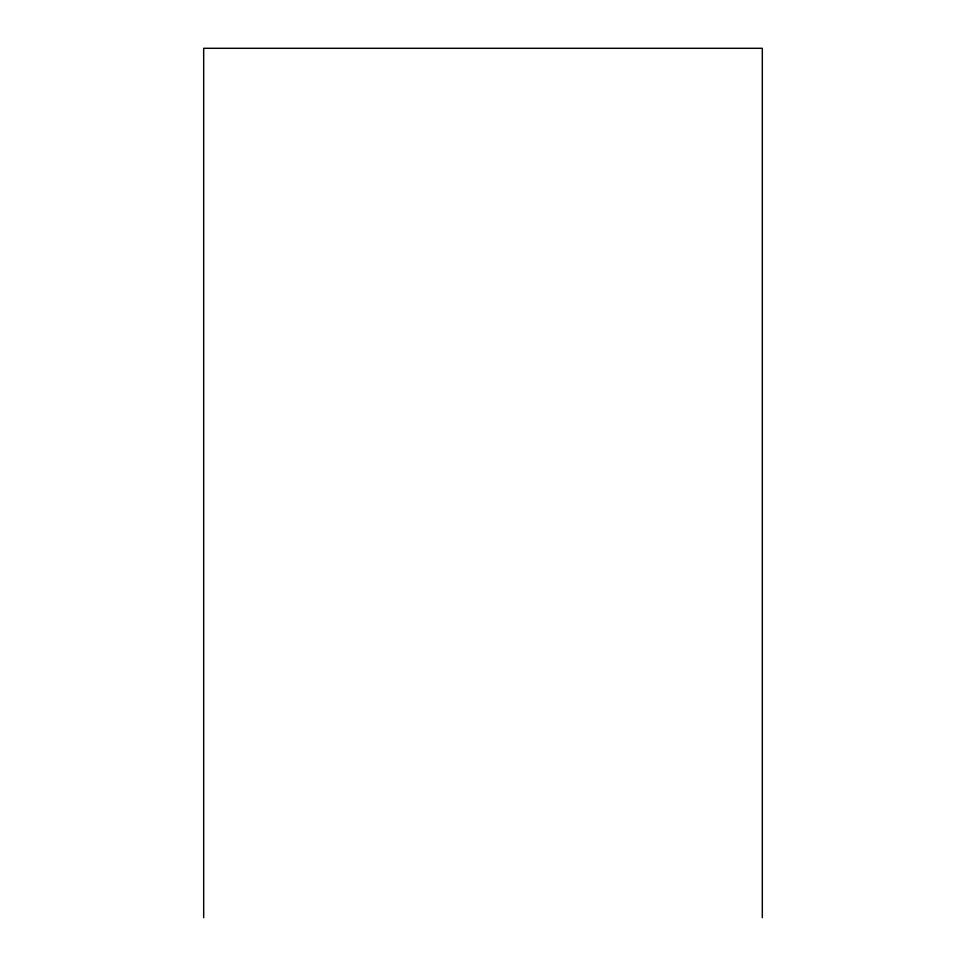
<?xml version="1.0" encoding="UTF-8"?>
<svg xmlns="http://www.w3.org/2000/svg" width="966" height="966" viewBox="0 0 966 966"><rect width="100%" height="100%" fill="white"/><g stroke="black" fill="none" stroke-linecap="round" stroke-linejoin="round"><path stroke-width="1.45" d="M762.319 917.7L762.319 48.3L203.681 48.3L203.681 917.7"/></g></svg>
